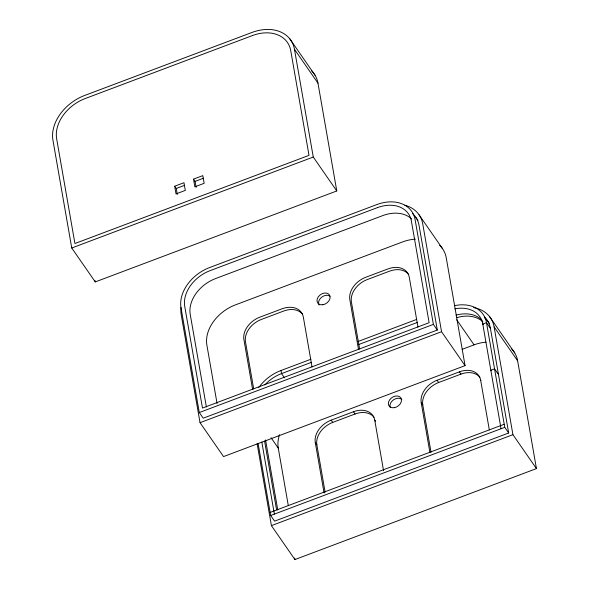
<?xml version="1.0" encoding="UTF-8"?>
<svg xmlns="http://www.w3.org/2000/svg" width="589" height="589" viewBox="0 0 589 589"><rect width="100%" height="100%" fill="white"/><g stroke="black" fill="none" stroke-linecap="round" stroke-linejoin="round"><path stroke-width="0.88" d="M174.675 186.22L183.959 182.715L185.307 190.416L176.015 193.914L174.675 186.22L176.244 188.48L177.289 194.466M193.516 179.122L202.8 175.625L204.147 183.319L194.856 186.816L193.516 179.122L195.084 181.383L196.13 187.368M176.244 188.48L184.688 185.299M195.084 181.383L203.529 178.202M71.748 247.998L313.267 157.042L336.783 190.961L95.263 281.917L71.748 247.998L52.944 140.226A40.685 29.973 -34.7 0 1 84.72 95.44L251.93 32.469A40.685 29.973 -34.7 0 1 294.456 49.27L317.972 83.189L336.783 190.961M258.777 387.525A36.614 26.976 -34.7 0 1 281.005 370.503L310.867 359.261M357.781 341.591L416.644 319.422M311.404 362.338L281.542 373.581A32.55 23.98 -34.7 0 0 264.844 384.919M358.318 344.668L417.181 322.5M199.296 412.543L433.379 324.384L437.303 330.039L203.212 418.197L199.296 412.543L181.022 307.848A36.614 26.976 -34.7 0 1 209.625 267.546L376.835 204.574A36.614 26.976 -34.7 0 1 415.112 219.69L433.379 324.384M200.039 422.674L441.551 331.717L465.067 365.636L223.548 456.593L200.039 422.674L181.228 314.901A40.685 29.973 -34.7 0 1 180.985 307.495M462.129 349.343L474.079 344.845A36.614 26.976 -34.7 0 1 485.918 342.202M324.097 493.052L315.284 442.538A20.343 14.983 -34.7 0 1 331.173 420.141L353.466 411.748A20.343 14.983 -34.7 0 1 374.737 420.148L375.031 420.568M429.882 452.359L421.209 402.648A20.343 14.983 -34.7 0 1 437.097 380.251L459.391 371.858A20.343 14.983 -34.7 0 1 480.661 380.258L480.948 380.678M325.106 492.109L316.853 444.798A20.343 14.983 -34.7 0 1 332.741 422.401L355.034 414.008A20.343 14.983 -34.7 0 1 374.008 417.233M431.03 452.219L422.777 404.908A20.343 14.983 -34.7 0 1 438.665 382.511L460.959 374.118A20.343 14.983 -34.7 0 1 479.932 377.343M270.137 512.423L504.221 424.264M270.675 515.5L504.758 427.342L508.675 432.996L274.592 521.155L270.675 515.5L258.092 443.414M271.411 525.631L512.931 434.675L536.446 468.594L294.927 559.55L271.411 525.631L257.143 443.841M419.037 214.786L442.553 248.698M489.533 316.551L514.727 352.892M473.674 307.613A40.685 29.973 -34.7 0 1 494.119 326.902L517.635 360.821L536.446 468.594M289.869 38.918L315.056 75.252M508.675 432.996L490.409 328.309L486.485 322.654A36.614 26.976 -34.7 0 0 454.377 305.706M483.26 324.76L482.774 324.053A32.55 23.98 -34.7 0 0 454.944 308.835M498.471 374.494L494.546 368.839L490.836 370.238L491.079 370.591M456.666 319.731L474.079 344.845M459.391 371.858L460.959 374.118M437.097 380.251L438.665 382.511M421.209 402.648L422.777 404.908M375.222 420.855L375.517 421.275M353.466 411.748L355.034 414.008M331.173 420.141L332.741 422.401M284.48 377.821L281.542 373.581L281.005 370.503M315.284 442.538L316.853 444.798M271.05 437.708L278.266 448.119L288.242 505.274M494.119 326.902L512.931 434.675M504.758 427.342L486.485 322.654L482.774 324.053L501.048 428.74M480.661 380.258L489.334 429.97M465.067 365.636L446.256 257.864A40.685 29.973 -34.7 0 0 439.637 245.282M441.551 331.717L422.747 223.945A40.685 29.973 -34.7 0 0 404.834 205.215M437.303 330.039L419.029 225.344A36.614 26.976 -34.7 0 0 412.639 213.623M417.969 327.109L409.281 277.294A20.343 14.983 -34.7 0 0 388.011 268.901L365.717 277.294A20.343 14.983 -34.7 0 0 349.829 299.683L358.524 349.498M374.737 420.148L383.549 470.663M359.614 349.041L351.397 301.943A20.343 14.983 -34.7 0 1 367.293 279.554L389.579 271.161A20.343 14.983 -34.7 0 1 408.582 274.415M294.456 49.27L313.267 157.042M312.045 366.999L303.357 317.191A20.343 14.983 -34.7 0 0 282.087 308.791L259.793 317.184A20.343 14.983 -34.7 0 0 243.905 339.573L252.6 389.388M294.662 558.011L294.927 559.55M265.558 439.968L277.78 510M264.571 441.043L276.565 509.75M253.69 388.931L245.473 341.841A20.343 14.983 -34.7 0 1 261.369 319.444L283.655 311.051A20.343 14.983 -34.7 0 1 302.636 314.276M261.81 442.015L274.386 514.101M217.076 403.539L206.886 345.161A36.614 26.976 -34.7 0 1 235.49 304.852L402.699 241.88A36.614 26.976 -34.7 0 1 415.348 239.193M206.4 407.036L190.225 314.364A32.55 23.98 -34.7 0 1 215.648 278.538L382.857 215.567A32.55 23.98 -34.7 0 1 411.586 218.946M94.991 280.379L95.263 281.917M511.554 348.776A40.685 29.973 -34.7 0 1 517.635 360.821M484.452 316.985A36.614 26.976 -34.7 0 1 490.409 328.309M484.983 318.318A36.614 26.976 -34.7 0 1 489.356 323.427M456.048 315.159A32.55 23.972 -34.7 0 1 482.038 320.291M456.924 317.618A32.55 23.98 -34.7 0 1 482.965 321.903M390.279 407.522A7.12 5.242 -34.7 0 1 393.504 399.835A7.12 5.242 -34.7 0 1 401.845 399.489M278.266 448.119A36.614 26.976 -34.7 0 1 279.517 434.748M415.591 217.267A36.614 26.976 -34.7 0 1 417.976 220.47M319.128 305.014A7.12 5.242 -34.7 0 1 321.579 297.283A7.12 5.242 -34.7 0 1 330.076 296.201M311.353 70.606A40.685 29.973 -34.7 0 1 317.972 83.189M252.467 35.554L85.258 98.518A36.614 26.976 -34.7 0 0 56.654 138.827L74.928 243.522L309.011 155.363L290.745 50.669A36.614 26.976 -34.7 0 0 252.467 35.554M377.372 207.652L210.163 270.623A32.55 23.98 -34.7 0 0 184.74 306.449L202.476 408.067L429.131 322.706L411.394 221.096A32.55 23.98 -34.7 0 0 377.372 207.652M394.269 407.698A7.12 5.242 -34.7 0 0 400.925 398.039A7.12 5.242 -34.7 0 0 389.601 399.887A7.12 5.242 -34.7 0 0 394.269 407.698M322.89 304.734A7.12 5.242 -34.7 0 0 329.546 295.082A7.12 5.242 -34.7 0 0 318.222 296.93A7.12 5.242 -34.7 0 0 322.89 304.734"/></g></svg>
